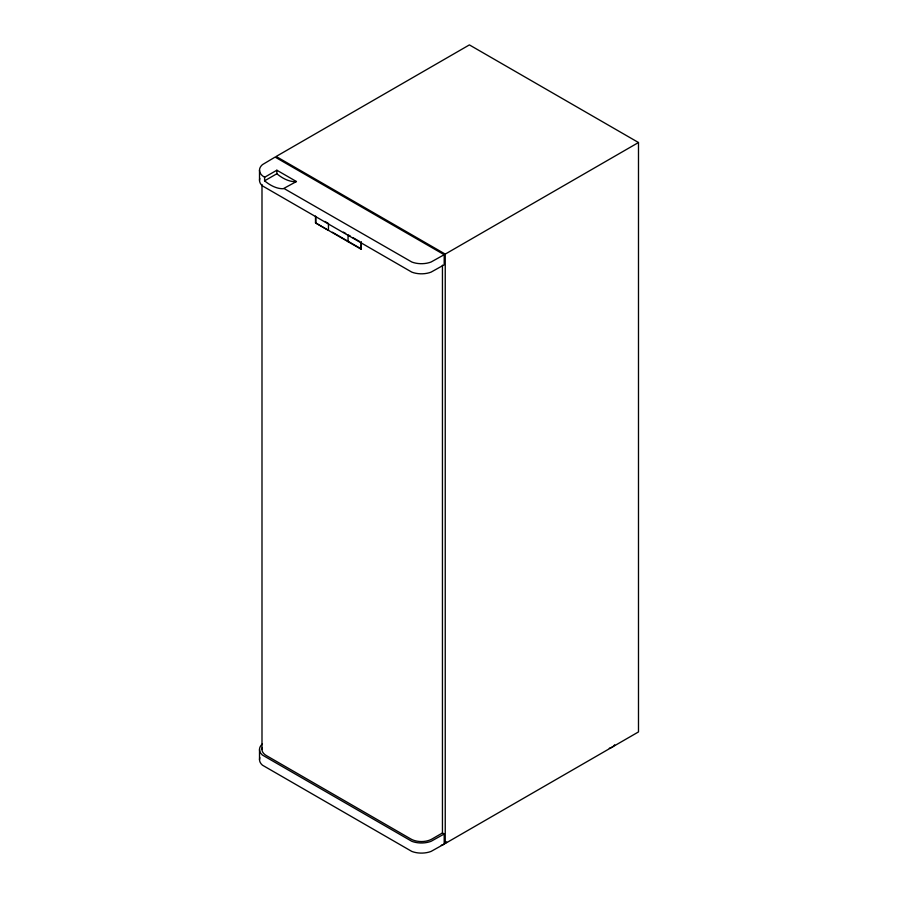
<?xml version="1.0" encoding="UTF-8"?>
<svg xmlns="http://www.w3.org/2000/svg" width="898" height="898" viewBox="0 0 898 898"><rect width="100%" height="100%" fill="white"/><g stroke="black" fill="none" stroke-linecap="round" stroke-linejoin="round"><path stroke-width="1.35" d="M264.596 177.288L276.853 170.216L296.441 181.531L283.263 188.715A38.603 22.282 60 0 1 264.596 180.824L264.596 177.288L262.429 175.772A17.343 10.013 0 0 1 262.429 164.648L275.102 157.083L444.196 254.706L444.196 264.809L431.074 272.128A17.343 10.013 0 0 1 411.8 272.128L262.429 185.886A17.343 10.013 0 0 1 259.848 178.365M264.596 180.824L276.853 173.752A38.603 22.282 60 0 0 295.521 181.643L296.441 181.531M315.501 216.014L315.501 222.884L328.455 230.371L328.455 223.49L324.919 221.458M361.007 249.161L361.355 242.09L361.007 249.161L315.501 222.884M444.196 254.706L431.074 262.014A17.343 10.013 0 0 1 411.8 262.014L284.195 188.602M445.24 254.1L638.489 142.524L638.489 731.926L445.24 843.491L445.24 254.1L276.146 156.477L469.396 44.9L638.489 142.524M259.848 757.654A17.343 10.013 0 0 0 262.429 765.175L411.8 851.416A17.343 10.013 0 0 0 431.074 851.416L444.196 844.098L444.196 833.995L442.445 832.985L431.938 839.046A14.851 8.576 0 0 1 410.936 839.046L266.347 755.566A14.851 8.576 0 0 1 262.283 747.832M444.196 833.995L431.074 841.303A17.343 10.013 0 0 1 411.8 841.303L262.429 755.072A17.343 10.013 0 0 1 262.429 743.948M343.44 232.155L345.752 233.48M350.411 236.174L348.054 234.816L348.054 241.685M352.768 237.532L359.829 241.618M332.417 232.256L361.355 248.959M442.445 265.202L442.445 832.985M315.849 217.193L315.849 222.682M276.853 170.216L276.853 173.752M261.992 184.528L261.992 749.504M259.511 170.216L259.511 180.318M259.511 749.504L259.511 759.607M614.67 744.779A9.9 5.714 0 0 1 609.304 748.247M446.62 841.796A9.9 5.714 0 0 1 441.266 845.265"/></g></svg>
